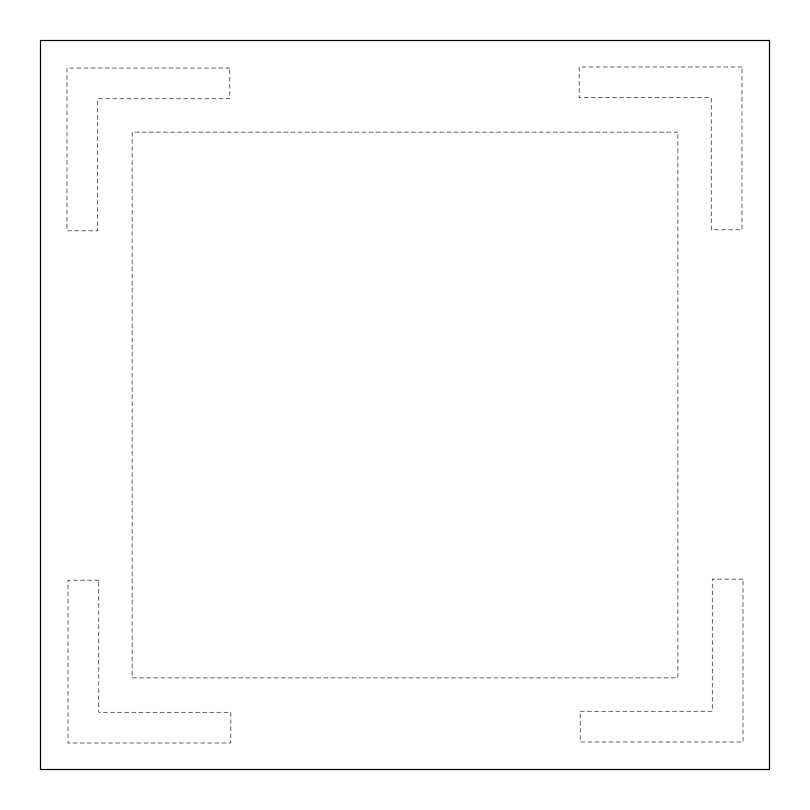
<?xml version="1.0" encoding="UTF-8"?>
<svg xmlns="http://www.w3.org/2000/svg" width="810" height="810" viewBox="0 0 810 810"><rect width="100%" height="100%" fill="white"/><g stroke="black" fill="none" stroke-linecap="round" stroke-linejoin="round"><path stroke-width="0.61" stroke-dasharray="4.05 3.04" d="M741.97 66.987L579.16 66.987L579.16 97.726L711.231 97.726L711.231 229.797L741.97 229.797L741.97 66.987M229.797 68.03L66.987 68.03L66.987 230.84L97.726 230.84L97.726 98.769L229.797 98.769L229.797 68.03M677.889 132.111L132.111 132.111L132.111 677.889L677.889 677.889L677.889 132.111M743.013 579.16L712.274 579.16L712.274 711.231L580.203 711.231L580.203 741.97L743.013 741.97L743.013 579.16M98.769 580.203L68.03 580.203L68.03 743.013L230.84 743.013L230.84 712.274L98.769 712.274L98.769 580.203"/><path stroke-width="1.21" d="M769.5 40.5L40.5 40.5L40.5 769.5L769.5 769.5L769.5 40.5"/></g></svg>
